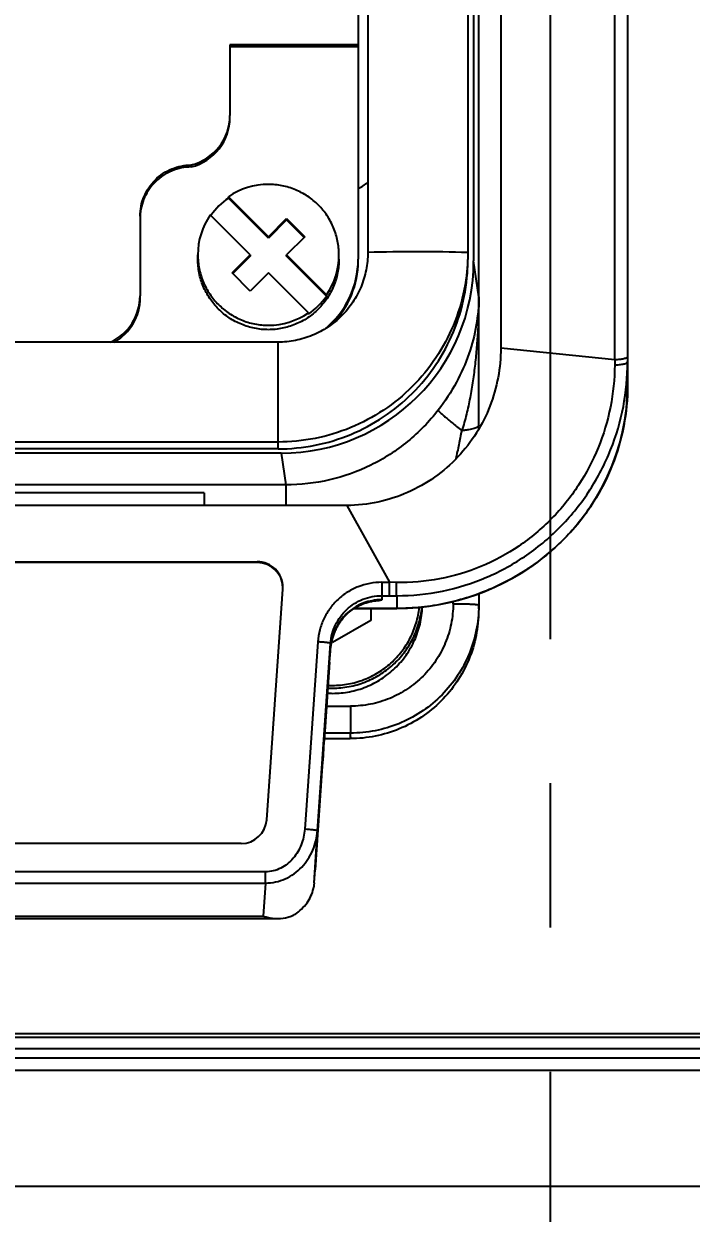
# Model space of a CAD drawing. Header units: millimetres. Extents: x 5828 to 6704, y 123 to 421.
# Drawn here: x 6371.9 to 6373.634, y 233.446 to 236.538 of the extents above; entities that cross this region are included whole.
import ezdxf

# ---------------------------------------------------------------- set-up
doc = ezdxf.new("R2010")
doc.units = ezdxf.units.MM
doc.linetypes.add('CENTER', pattern=[0.6, 0.375, -0.075, 0.075, -0.075])
for name, color, linetype in [('中心线', 7, 'Continuous'), ('外形图', 7, 'Continuous'), ('尺寸标注', 7, 'Continuous')]:
    doc.layers.add(name, color=color, linetype=linetype)
doc.styles.add('微软雅黑', font='msyh.ttc', dxfattribs={"height": 1.5})
doc.dimstyles.new('尺寸标注_1_15比例', dxfattribs={"dimtxt": 1.5, "dimasz": 1.25, "dimexe": 0.5, "dimexo": 0.4, "dimgap": 0.5, "dimtad": 1, "dimdec": 1, "dimlfac": 15, "dimdsep": 46, "dimtxsty": '微软雅黑', "dimcen": 0.09, "dimadec": 0, "dimazin": 0, "dimtp": 0.01, "dimtm": 0.01, "dimtfac": 1, "dimtdec": 1, "dimtofl": 0, "dimtmove": 0, "dimatfit": 3, "dimfxl": 1, "dimtolj": 1, "dimarcsym": 0})

# ---------------------------------------------------------------- blocks, each defined once
blk = doc.blocks.new('*D788')
at = {"layer": 'Defpoints', "color": 0}
for p in [(6369.761, 234.5313), (6376.7768, 234.5313), (6369.761, 227.9981)]:
    blk.add_point(p, dxfattribs=at)
at = {"layer": '尺寸标注', "color": 0, "lineweight": -2}
for p, q in [((6369.761, 234.1313), (6369.761, 227.4981)), ((6376.7768, 234.1313), (6376.7768, 227.4981)), ((6375.5268, 227.9981), (6371.011, 227.9981))]:
    blk.add_line(p, q, dxfattribs=at)
at = {"layer": '尺寸标注', "color": 0}
for points in [[(6371.011, 228.2065), (6371.011, 227.7898), (6369.761, 227.9981)], [(6375.5268, 227.7898), (6375.5268, 228.2065), (6376.7768, 227.9981)]]:
    blk.add_solid(points, dxfattribs=at)
at = {"layer": '尺寸标注', "color": 0, "insert": (6373.0487, 229.2777), "char_height": 1.5, "attachment_point": 5, "style": '微软雅黑'}
blk.add_mtext('\\A1;\\A1;105.3', dxfattribs=at)
blk = doc.blocks.new('*D801')
at = {"layer": 'Defpoints', "color": 0}
for p in [(6373.2689, 243.4269), (6383.1143, 243.4269), (6373.2689, 233.8175)]:
    blk.add_point(p, dxfattribs=at)
at = {"layer": '尺寸标注', "color": 0, "lineweight": -2}
for p, q in [((6373.6689, 243.4269), (6383.6143, 243.4269)), ((6383.1143, 235.0675), (6383.1143, 242.1769)), ((6373.6689, 233.8175), (6383.6143, 233.8175))]:
    blk.add_line(p, q, dxfattribs=at)
at = {"layer": '尺寸标注', "color": 0}
for points in [[(6383.3226, 242.1769), (6382.906, 242.1769), (6383.1143, 243.4269)], [(6382.906, 235.0675), (6383.3226, 235.0675), (6383.1143, 233.8175)]]:
    blk.add_solid(points, dxfattribs=at)
at = {"layer": '尺寸标注', "color": 0, "insert": (6381.8353, 238.6222), "char_height": 1.5, "attachment_point": 5, "rotation": 90, "style": '微软雅黑'}
blk.add_mtext('\\A1;\\A1;143.7', dxfattribs=at)

msp = doc.modelspace()

# ---------------------------------------------------------------- linework, layer by layer
at = {"layer": '中心线', "linetype": 'CENTER', "ltscale": 5}
msp.add_line((6373.2689, 231.9387), (6373.2689, 279.9387), dxfattribs=at)
at = {"layer": '外形图', "color": 7, "linetype": 'Continuous'}
for p, q in [((6372.7939, 241.1362), (6372.7939, 235.9434)), ((6373.0539, 241.1362), (6373.0539, 235.9256)), ((6372.7689, 241.0852), (6372.7689, 235.9257)), ((6373.0689, 238.413), (6373.0689, 235.9214)), ((6373.1394, 237.478), (6373.1394, 235.695)), ((6373.4356, 235.6646), (6373.4356, 237.478)), ((6373.4689, 237.4446), (6373.4689, 235.5979)), ((6373.0823, 235.4851), (6373.0823, 236.6757)), ((6372.7689, 236.4835), (6372.4356, 236.4835)), ((6372.4356, 236.4835), (6372.4356, 236.2996)), ((6372.7689, 236.4782), (6372.4356, 236.4782)), ((6372.3353, 236.1656), (6372.3353, 236.1708)), ((6372.4317, 236.0882), (6372.5356, 235.9844)), ((6372.4317, 236.0847), (6372.4317, 236.0882)), ((6372.5356, 235.981), (6372.4317, 236.0847)), ((6372.2023, 236.0377), (6372.2023, 235.831)), ((6372.4885, 235.9374), (6372.3846, 236.0411)), ((6372.3862, 236.0399), (6372.386, 236.0397)), ((6372.3862, 236.0399), (6372.386, 236.0396)), ((6372.5356, 235.9844), (6372.5827, 236.0315)), ((6372.5827, 236.028), (6372.5356, 235.981)), ((6372.5827, 236.0315), (6372.6299, 235.9844)), ((6372.5827, 236.0315), (6372.5827, 236.028)), ((6372.6281, 235.9827), (6372.5827, 236.028)), ((6372.5356, 235.9844), (6372.5356, 235.981)), ((6372.6299, 235.9844), (6372.5827, 235.9374)), ((6372.3523, 235.9259), (6372.3523, 235.9374)), ((6372.4413, 235.8903), (6372.4885, 235.9374)), ((6372.4885, 235.9374), (6372.4885, 235.9339)), ((6372.5827, 235.9374), (6372.6866, 235.8336)), ((6372.5827, 235.9339), (6372.5827, 235.9374)), ((6372.7189, 235.9259), (6372.7189, 235.9374)), ((6372.4885, 235.9339), (6372.4431, 235.8886)), ((6372.6866, 235.8301), (6372.5827, 235.9339)), ((6373.0823, 235.8283), (6373.0689, 235.9214)), ((6372.4885, 235.8432), (6372.4413, 235.8903)), ((6372.5356, 235.8903), (6372.4885, 235.8432)), ((6372.6395, 235.7865), (6372.5356, 235.8903)), ((6372.6866, 235.8336), (6372.6866, 235.8301)), ((6373.0823, 235.8285), (6373.0823, 235.8283)), ((6372.6395, 235.783), (6372.6395, 235.7865)), ((6372.5606, 235.7103), (6370.7106, 235.7103)), ((6372.5606, 235.4329), (6372.5606, 235.7103)), ((6373.4356, 235.6646), (6373.1394, 235.695)), ((6373.4356, 235.6646), (6373.4355, 235.6515)), ((6372.5606, 235.4507), (6370.7106, 235.4507)), ((6372.5691, 235.4221), (6370.7022, 235.4221)), ((6372.5606, 235.4329), (6370.7106, 235.4329)), ((6372.5691, 235.4221), (6372.5809, 235.3394)), ((6372.5809, 235.3394), (6370.6903, 235.3394)), ((6372.3689, 235.3183), (6370.9023, 235.3183)), ((6372.3689, 235.3183), (6372.3689, 235.286)), ((6372.5809, 235.3394), (6372.5809, 235.286)), ((6372.7394, 235.286), (6370.5318, 235.286)), ((6372.7394, 235.286), (6372.8505, 235.0862)), ((6370.7644, 235.1396), (6372.5068, 235.1396)), ((6372.5068, 235.1375), (6370.7644, 235.1375)), ((6372.5068, 235.1375), (6372.5068, 235.1396)), ((6372.5733, 235.0683), (6372.5735, 235.073)), ((6372.8302, 235.0863), (6372.8302, 235.0408)), ((6372.8684, 235.0857), (6372.8505, 235.0862)), ((6372.5313, 234.4692), (6372.5733, 235.0683)), ((6372.8302, 235.0513), (6372.8504, 235.0513)), ((6372.8504, 235.0513), (6372.8689, 235.0513)), ((6372.8689, 235.0513), (6372.8689, 235.0181)), ((6373.0823, 235.0565), (6373.0823, 235.0273)), ((6372.8689, 235.0181), (6372.7577, 235.0181)), ((6372.7577, 235.0181), (6372.8689, 235.0181)), ((6372.8016, 235.0181), (6372.8016, 234.9873)), ((6372.8062, 235.0368), (6372.8056, 235.0368)), ((6372.8509, 235.0181), (6372.8509, 235.0181)), ((6372.8689, 235.0181), (6372.8689, 235.0181)), ((6373.0156, 235.0306), (6373.0156, 235.0361)), ((6373.0823, 235.0272), (6373.0823, 235.0271)), ((6373.0823, 235.0271), (6373.0823, 235.0271)), ((6373.0823, 235.0271), (6373.0823, 235.0166)), ((6372.8016, 234.9873), (6372.7023, 234.93)), ((6372.664, 234.9315), (6372.6299, 234.4444)), ((6372.6631, 234.4404), (6372.6972, 234.9274)), ((6372.6969, 234.9122), (6372.6971, 234.9147)), ((6372.6971, 234.9147), (6372.6972, 234.9274)), ((6372.7023, 234.93), (6372.7002, 234.9313)), ((6372.6945, 234.8783), (6372.6966, 234.9076)), ((6372.6966, 234.9076), (6372.6968, 234.911)), ((6372.6968, 234.911), (6372.6969, 234.9122)), ((6372.6935, 234.8645), (6372.6919, 234.8397)), ((6372.6945, 234.8783), (6372.6935, 234.8645)), ((6372.6919, 234.8397), (6372.6899, 234.8132)), ((6372.6899, 234.8132), (6372.6883, 234.7885)), ((6372.6863, 234.762), (6372.6847, 234.7372)), ((6372.6883, 234.7885), (6372.6863, 234.762)), ((6372.6865, 234.7643), (6372.7489, 234.7643)), ((6372.7489, 234.7643), (6372.7489, 234.6942)), ((6372.6847, 234.7372), (6372.6827, 234.7107)), ((6372.6827, 234.7107), (6372.6811, 234.6859)), ((6372.6811, 234.6859), (6372.6791, 234.6595)), ((6372.6806, 234.6799), (6372.7483, 234.6799)), ((6372.7489, 234.6942), (6372.6816, 234.6942)), ((6372.7488, 234.6844), (6372.7483, 234.6799)), ((6372.7488, 234.6838), (6372.7489, 234.6942)), ((6372.6791, 234.6595), (6372.6775, 234.6347)), ((6372.6755, 234.6082), (6372.6739, 234.5834)), ((6372.6775, 234.6347), (6372.6755, 234.6082)), ((6372.6739, 234.5834), (6372.672, 234.5569)), ((6372.672, 234.5569), (6372.6703, 234.5321)), ((6372.6703, 234.5321), (6372.6684, 234.5057)), ((6372.6684, 234.5057), (6372.6667, 234.4809)), ((6372.6648, 234.4544), (6372.6631, 234.4296)), ((6372.6667, 234.4809), (6372.6648, 234.4544)), ((6372.6544, 234.3051), (6372.6631, 234.4404)), ((6372.6631, 234.4296), (6372.6612, 234.4031)), ((6372.4648, 234.4072), (6370.8064, 234.4072)), ((6372.6612, 234.4031), (6372.6595, 234.3783)), ((6372.6595, 234.3783), (6372.6576, 234.3519)), ((6372.5278, 234.3336), (6370.7434, 234.3336)), ((6372.5278, 234.3046), (6372.5278, 234.3336)), ((6372.6544, 234.3051), (6372.6567, 234.339)), ((6372.6576, 234.3519), (6372.6567, 234.339)), ((6370.7434, 234.3046), (6372.5278, 234.3046)), ((6372.5278, 234.3046), (6372.5222, 234.2184)), ((6370.71, 234.2124), (6372.5612, 234.2124)), ((6370.749, 234.2184), (6372.5222, 234.2184)), ((6370.4269, 233.9133), (6376.111, 233.9133)), ((6376.111, 233.9028), (6370.4269, 233.9028)), ((6376.1069, 233.8736), (6370.431, 233.8736)), ((6376.1105, 233.8491), (6370.4274, 233.8491)), ((6376.1105, 233.8175), (6370.4274, 233.8175)), ((6367.7689, 233.5164), (6378.7689, 233.5164))]:
    msp.add_line(p, q, dxfattribs=at)
for points in [[(6372.8689, 235.0181), (6372.8967, 235.0187), (6372.9252, 235.0207), (6372.953, 235.0239), (6372.9796, 235.0282), (6373.005, 235.0335), (6373.0295, 235.0396), (6373.0533, 235.0465), (6373.0768, 235.0544), (6373.1001, 235.0633), (6373.1234, 235.0733), (6373.1466, 235.0844), (6373.1696, 235.0967), (6373.1924, 235.1101), (6373.2149, 235.1247), (6373.237, 235.1405), (6373.2586, 235.1575), (6373.2797, 235.1757), (6373.3, 235.1951), (6373.3197, 235.2156), (6373.3385, 235.2374), (6373.3564, 235.2602), (6373.3733, 235.2842), (6373.3891, 235.3092), (6373.4037, 235.3352), (6373.417, 235.3621), (6373.4289, 235.3899), (6373.4394, 235.4184), (6373.4484, 235.4477), (6373.4558, 235.4775), (6373.4616, 235.5076), (6373.4657, 235.5381), (6373.4682, 235.5687), (6373.4689, 235.5979)], [(6372.6972, 234.9144), (6372.6975, 234.9164), (6372.6978, 234.9184), (6372.6981, 234.9204), (6372.6984, 234.9226), (6372.6989, 234.9249), (6372.6993, 234.9271), (6372.6998, 234.9295), (6372.7003, 234.9319), (6372.7009, 234.9343), (6372.7015, 234.9367), (6372.7021, 234.9392), (6372.7028, 234.9417), (6372.7036, 234.9442), (6372.7044, 234.9467), (6372.7052, 234.9493), (6372.7061, 234.9519), (6372.7071, 234.9544), (6372.7081, 234.957), (6372.7092, 234.9596), (6372.7103, 234.9622), (6372.7115, 234.9648), (6372.7128, 234.9675), (6372.7142, 234.9701), (6372.7156, 234.9727), (6372.7171, 234.9753), (6372.7187, 234.9779), (6372.7204, 234.9806), (6372.7221, 234.9832), (6372.724, 234.9859), (6372.726, 234.9885), (6372.728, 234.9912), (6372.7302, 234.9938), (6372.7325, 234.9964), (6372.735, 234.9991), (6372.7376, 235.0017), (6372.7403, 235.0044), (6372.7432, 235.007), (6372.7463, 235.0097), (6372.7495, 235.0123), (6372.7529, 235.0148), (6372.7564, 235.0173), (6372.7601, 235.0197), (6372.7639, 235.0219), (6372.7677, 235.0241), (6372.7716, 235.0261), (6372.7754, 235.0279), (6372.7791, 235.0295), (6372.7827, 235.0309), (6372.7861, 235.0321), (6372.7893, 235.0331), (6372.7922, 235.034), (6372.795, 235.0348), (6372.7974, 235.0354), (6372.7996, 235.0359), (6372.8013, 235.0362), (6372.8028, 235.0365), (6372.8039, 235.0367), (6372.8048, 235.0368), (6372.8054, 235.0369), (6372.8055, 235.0369)], [(6372.6968, 234.911), (6372.697, 234.9126), (6372.6972, 234.9144)]]:
    msp.add_lwpolyline(points, dxfattribs=at)
for centre, radius, start, end in [((6372.3027, 236.2997), 0.1329, 284.1976, 359.9703), ((6372.3027, 236.2945), 0.1329, 284.1976, 359.9703), ((6372.5356, 235.9369), 0.1835, 89.997, 124.4829), ((6372.7257, 236.1995), 0.1, 295.6293, 313.0954), ((6372.5354, 235.9337), 0.1832, 124.4854, 144.5608), ((6372.5352, 235.9374), 0.1829, 145.4342, 179.9969), ((6372.536, 235.9374), 0.1829, 325.4342, 359.9969), ((6372.9208, 231.4049), 4.5403, 89.96, 91.6008), ((6372.9271, 231.4049), 4.5402, 88.3993, 90.04), ((6372.536, 235.9257), 0.2329, 309.1782, 359.99), ((6372.5361, 235.9215), 0.2328, 315.2516, 359.993), ((6372.0691, 235.8311), 0.1331, 294.9319, 359.9807), ((6372.0692, 235.8258), 0.1331, 299.8134, 359.9843), ((6372.5358, 235.9341), 0.1832, 304.4852, 325.4363), ((6372.5356, 235.9378), 0.1835, 269.997, 304.4829), ((6372.5068, 235.0729), 0.0666, 0.0408, 90.0438), ((6372.5068, 235.0709), 0.0666, 1.9342, 90.0414), ((6372.8301, 234.9076), 0.1332, 100.7659, 175.9645), ((6372.8303, 234.907), 0.1338, 90.0117, 100.7873), ((6372.7669, 235.5631), 0.5277, 273.9836, 274.205), ((6372.7499, 235.0271), 0.3324, 358.2596, 359.9998), ((6372.7023, 235.0313), 0.2337, 266.7184, 269.9995), ((6372.7023, 235.0449), 0.2337, 266.9525, 269.9996), ((6372.7023, 235.0452), 0.227, 266.9758, 269.9996), ((6372.4649, 234.4739), 0.0666, 269.9608, 355.9532)]:
    msp.add_arc(centre, radius, start, end, dxfattribs=at)
msp.add_ellipse((6372.5689, 235.9216), major_axis=(0.4957, -0.0658), ratio=0.998869, start_param=-1.438769, end_param=0.131732, dxfattribs=at)
for points, knots in [([(6372.2023, 236.0377), (6372.2023, 236.0464), (6372.204, 236.0638), (6372.2116, 236.0889), (6372.224, 236.112), (6372.2406, 236.1323), (6372.2609, 236.149), (6372.284, 236.1614), (6372.3091, 236.169), (6372.3266, 236.1708), (6372.3353, 236.1708)], [0, 0, 0, 0, 0.124916, 0.249845, 0.374797, 0.499781, 0.624797, 0.749845, 0.874916, 1, 1, 1, 1]), ([(6372.3353, 236.1656), (6372.3268, 236.1656), (6372.3098, 236.1639), (6372.2853, 236.1566), (6372.2626, 236.1448), (6372.2425, 236.1289), (6372.2259, 236.1095), (6372.2132, 236.0872), (6372.205, 236.063), (6372.2027, 236.0461), (6372.2024, 236.0377)], [0, 0, 0, 0, 0.125081, 0.250151, 0.375198, 0.500215, 0.625199, 0.750153, 0.875082, 1, 1, 1, 1]), ([(6372.7189, 235.9374), (6372.7189, 235.9493), (6372.7166, 235.9733), (6372.7061, 236.0079), (6372.689, 236.0397), (6372.6661, 236.0677), (6372.6381, 236.0906), (6372.6062, 236.1076), (6372.5716, 236.1181), (6372.5476, 236.1205), (6372.5356, 236.1205)], [0, 0, 0, 0, 0.124916, 0.249845, 0.374797, 0.49978, 0.624797, 0.749845, 0.874916, 1, 1, 1, 1]), ([(6372.3523, 235.9374), (6372.3523, 235.9254), (6372.3546, 235.9014), (6372.3651, 235.8669), (6372.3822, 235.835), (6372.4051, 235.8071), (6372.4331, 235.7842), (6372.465, 235.7671), (6372.4996, 235.7566), (6372.5236, 235.7543), (6372.5356, 235.7543)], [0, 0, 0, 0, 0.124916, 0.249845, 0.374797, 0.49978, 0.624797, 0.749845, 0.874916, 1, 1, 1, 1]), ([(6372.7939, 235.9434), (6372.7939, 235.9281), (6372.7909, 235.8976), (6372.7776, 235.8536), (6372.7559, 235.8131), (6372.7267, 235.7775), (6372.6911, 235.7484), (6372.6505, 235.7267), (6372.6064, 235.7133), (6372.5758, 235.7103), (6372.5606, 235.7103)], [0, 0, 0, 0, 0.124916, 0.249845, 0.374797, 0.49978, 0.624797, 0.749845, 0.874916, 1, 1, 1, 1]), ([(6373.0539, 235.9434), (6373.0539, 235.9112), (6373.0476, 235.8466), (6373.0193, 235.7536), (6372.9734, 235.6679), (6372.9117, 235.5927), (6372.8364, 235.5311), (6372.7506, 235.4853), (6372.6575, 235.4571), (6372.5928, 235.4507), (6372.5606, 235.4507)], [0, 0, 0, 0, 0.124916, 0.249845, 0.374797, 0.49978, 0.624797, 0.749845, 0.874916, 1, 1, 1, 1]), ([(6372.5356, 235.7428), (6372.5236, 235.7428), (6372.4996, 235.7451), (6372.465, 235.7556), (6372.4331, 235.7726), (6372.4051, 235.7956), (6372.3822, 235.8235), (6372.3651, 235.8553), (6372.3546, 235.8899), (6372.3523, 235.9139), (6372.3523, 235.9259)], [0, 0, 0, 0, 0.125084, 0.250155, 0.375203, 0.50022, 0.625203, 0.750155, 0.875084, 1, 1, 1, 1]), ([(6372.7189, 235.9259), (6372.7189, 235.9139), (6372.7166, 235.8899), (6372.7061, 235.8553), (6372.689, 235.8235), (6372.6661, 235.7956), (6372.6381, 235.7726), (6372.6062, 235.7556), (6372.5716, 235.7451), (6372.5476, 235.7428), (6372.5356, 235.7428)], [0, 0, 0, 0, 0.124916, 0.249845, 0.374797, 0.49978, 0.624797, 0.749845, 0.874916, 1, 1, 1, 1]), ([(6372.5606, 235.4329), (6372.5928, 235.4329), (6372.6575, 235.4393), (6372.7506, 235.4675), (6372.8364, 235.5133), (6372.9117, 235.575), (6372.9734, 235.6501), (6373.0193, 235.7358), (6373.0476, 235.8288), (6373.0539, 235.8934), (6373.0539, 235.9256)], [0, 0, 0, 0, 0.125084, 0.250155, 0.375203, 0.50022, 0.625203, 0.750155, 0.875084, 1, 1, 1, 1]), ([(6373.0823, 235.8283), (6373.0821, 235.8035), (6373.0776, 235.7532), (6373.0582, 235.678), (6373.0251, 235.6034), (6372.9943, 235.5566), (6372.9767, 235.5337)], [0, 0, 0, 0, 0.233579, 0.474327, 0.72824, 1, 1, 1, 1]), ([(6373.0823, 235.8283), (6373.0822, 235.7991), (6373.0809, 235.7553), (6373.0769, 235.697), (6373.0728, 235.6532), (6373.0671, 235.6096), (6373.0599, 235.566), (6373.0523, 235.53), (6373.0447, 235.5015), (6373.0403, 235.4875), (6373.0378, 235.4805)], [0, 0, 0, 0, 0.248836, 0.373472, 0.498305, 0.623399, 0.748791, 0.874433, 0.937279, 1, 1, 1, 1]), ([(6373.1394, 235.695), (6373.1394, 235.6693), (6373.1346, 235.6177), (6373.1133, 235.5429), (6373.078, 235.4728), (6373.0294, 235.4099), (6372.9688, 235.3572), (6372.8983, 235.3172), (6372.8207, 235.2921), (6372.7665, 235.2862), (6372.7394, 235.286)], [0, 0, 0, 0, 0.121749, 0.243228, 0.366229, 0.490874, 0.616843, 0.743898, 0.871756, 1, 1, 1, 1]), ([(6372.8689, 235.0513), (6372.9089, 235.0513), (6372.989, 235.0594), (6373.1039, 235.0955), (6373.2089, 235.1535), (6373.3, 235.2308), (6373.3739, 235.3239), (6373.4283, 235.429), (6373.4615, 235.5421), (6373.4689, 235.6204), (6373.4689, 235.6594)], [0, 0, 0, 0, 0.126571, 0.252913, 0.378786, 0.504092, 0.628787, 0.752876, 0.876526, 1, 1, 1, 1]), ([(6373.4355, 235.6515), (6373.4375, 235.6515), (6373.4416, 235.6516), (6373.4477, 235.652), (6373.4536, 235.6527), (6373.4588, 235.6536), (6373.4626, 235.6547), (6373.4651, 235.6557), (6373.4672, 235.6567), (6373.4689, 235.6581), (6373.4689, 235.6594)], [0, 0, 0, 0, 0.171487, 0.347062, 0.517109, 0.67068, 0.797983, 0.850288, 0.894555, 1, 1, 1, 1]), ([(6373.4689, 235.6725), (6373.4689, 235.6722), (6373.4688, 235.6717), (6373.4683, 235.6709), (6373.4675, 235.6701), (6373.4658, 235.6691), (6373.463, 235.6679), (6373.4589, 235.6668), (6373.4539, 235.6659), (6373.4482, 235.6651), (6373.442, 235.6647), (6373.4378, 235.6646), (6373.4356, 235.6646)], [0, 0, 0, 0, 0.022251, 0.047711, 0.078506, 0.11571, 0.210556, 0.332014, 0.476869, 0.640394, 0.816879, 1, 1, 1, 1]), ([(6373.4355, 235.6515), (6373.4353, 235.6147), (6373.4277, 235.541), (6373.3958, 235.4347), (6373.344, 235.3362), (6373.2741, 235.2491), (6373.1881, 235.1772), (6373.0892, 235.1235), (6372.9811, 235.0911), (6372.9059, 235.085), (6372.8684, 235.0857)], [0, 0, 0, 0, 0.123981, 0.247983, 0.372152, 0.496817, 0.622149, 0.747774, 0.873602, 1, 1, 1, 1]), ([(6373.4689, 235.5979), (6373.4689, 235.5626), (6373.4622, 235.4917), (6373.4321, 235.3887), (6373.3822, 235.2914), (6373.3247, 235.2181), (6373.2695, 235.1655), (6373.223, 235.1292), (6373.172, 235.0969), (6373.0979, 235.0598), (6373.0172, 235.0338), (6372.9438, 235.0221), (6372.9011, 235.0187), (6372.8797, 235.0181), (6372.8689, 235.0181)], [0, 0, 0, 0, 0.114345, 0.229181, 0.346089, 0.466911, 0.529193, 0.592848, 0.65794, 0.724489, 0.861135, 0.930497, 0.965251, 1, 1, 1, 1]), ([(6372.9767, 235.5337), (6372.9535, 235.5037), (6372.9, 235.4488), (6372.8034, 235.3866), (6372.6951, 235.3482), (6372.6189, 235.3394), (6372.5809, 235.3394)], [0, 0, 0, 0, 0.249987, 0.499911, 0.749882, 1, 1, 1, 1]), ([(6372.9767, 235.5337), (6372.9768, 235.5335), (6372.9772, 235.5328), (6372.978, 235.5318), (6372.9793, 235.5303), (6372.9811, 235.5285), (6372.9833, 235.5264), (6372.9873, 235.5226), (6372.9936, 235.5171), (6373.0025, 235.5095), (6373.0131, 235.5006), (6373.025, 235.4908), (6373.0335, 235.484), (6373.0378, 235.4805)], [0, 0, 0, 0, 0.010085, 0.026688, 0.050288, 0.081228, 0.119815, 0.166338, 0.282922, 0.428483, 0.599985, 0.792795, 1, 1, 1, 1]), ([(6373.0378, 235.4805), (6373.0354, 235.4682), (6373.0303, 235.4437), (6373.0252, 235.4191), (6373.0227, 235.4068)], [0, 0, 0, 0, 0.498571, 1, 1, 1, 1]), ([(6373.0823, 235.4945), (6373.0823, 235.4941), (6373.0821, 235.4933), (6373.0815, 235.4921), (6373.0805, 235.491), (6373.0785, 235.4894), (6373.075, 235.4876), (6373.0697, 235.4857), (6373.0632, 235.484), (6373.0555, 235.4825), (6373.047, 235.4813), (6373.041, 235.4808), (6373.0378, 235.4805)], [0, 0, 0, 0, 0.023863, 0.050235, 0.080931, 0.117107, 0.207854, 0.323652, 0.463731, 0.625307, 0.805391, 1, 1, 1, 1]), ([(6372.8302, 235.0862), (6372.8095, 235.0864), (6372.778, 235.0803), (6372.7408, 235.0615), (6372.7159, 235.0423), (6372.695, 235.0189), (6372.6789, 234.9919), (6372.6681, 234.9625), (6372.6647, 234.9418), (6372.664, 234.9315)], [0, 0, 0, 0, 0.249301, 0.374489, 0.499649, 0.624777, 0.749874, 0.874947, 1, 1, 1, 1]), ([(6372.8504, 235.0513), (6372.8504, 235.0549), (6372.8504, 235.0623), (6372.8504, 235.0739), (6372.8504, 235.0819), (6372.8505, 235.0862)], [0, 0, 0, 0, 0.313339, 0.632349, 1, 1, 1, 1]), ([(6372.8689, 235.0513), (6372.8689, 235.0514), (6372.8689, 235.0517), (6372.8688, 235.0522), (6372.8688, 235.0531), (6372.8687, 235.0549), (6372.8687, 235.0579), (6372.8686, 235.0623), (6372.8685, 235.0677), (6372.8685, 235.0735), (6372.8685, 235.0796), (6372.8684, 235.0837), (6372.8684, 235.0857)], [0, 0, 0, 0, 0.008417, 0.025035, 0.050352, 0.084843, 0.181789, 0.312335, 0.470323, 0.64501, 0.824887, 1, 1, 1, 1]), ([(6372.6972, 234.9274), (6372.6978, 234.9357), (6372.7005, 234.9522), (6372.7092, 234.9758), (6372.7221, 234.9973), (6372.7388, 235.0161), (6372.7587, 235.0314), (6372.7811, 235.0427), (6372.8052, 235.0497), (6372.8219, 235.0513), (6372.8302, 235.0513)], [0, 0, 0, 0, 0.124915, 0.249845, 0.374801, 0.499787, 0.624805, 0.749851, 0.87492, 1, 1, 1, 1]), ([(6372.8302, 235.0408), (6372.8302, 235.0406), (6372.8299, 235.0403), (6372.8293, 235.04), (6372.8283, 235.0396), (6372.8265, 235.0391), (6372.8238, 235.0386), (6372.8204, 235.0382), (6372.8145, 235.0375), (6372.8097, 235.0371), (6372.8062, 235.0368)], [0, 0, 0, 0, 0.026683, 0.049057, 0.078503, 0.159449, 0.270153, 0.410328, 0.579325, 1, 1, 1, 1]), ([(6372.7023, 234.7976), (6372.7172, 234.7976), (6372.747, 234.8004), (6372.7901, 234.8132), (6372.8299, 234.8339), (6372.8651, 234.8617), (6372.8944, 234.8958), (6372.9166, 234.9348), (6372.9309, 234.9773), (6372.9349, 235.007), (6372.9354, 235.0219)], [0, 0, 0, 0, 0.125082, 0.250152, 0.375199, 0.500216, 0.625201, 0.750155, 0.875085, 1, 1, 1, 1]), ([(6372.7023, 234.8112), (6372.7166, 234.8112), (6372.7453, 234.8138), (6372.7868, 234.8256), (6372.8255, 234.8448), (6372.86, 234.8707), (6372.8892, 234.9025), (6372.912, 234.9391), (6372.9277, 234.9792), (6372.9331, 235.0075), (6372.9345, 235.0217)], [0, 0, 0, 0, 0.125079, 0.250146, 0.375192, 0.50021, 0.625197, 0.750154, 0.875085, 1, 1, 1, 1]), ([(6372.7023, 234.8182), (6372.7161, 234.8182), (6372.7438, 234.8207), (6372.784, 234.832), (6372.8214, 234.8505), (6372.8548, 234.8754), (6372.8831, 234.906), (6372.9054, 234.9413), (6372.9208, 234.9799), (6372.9263, 235.0072), (6372.9277, 235.021)], [0, 0, 0, 0, 0.125078, 0.250145, 0.375191, 0.500209, 0.625197, 0.750154, 0.875085, 1, 1, 1, 1]), ([(6373.0816, 235.0128), (6373.0816, 234.991), (6373.0773, 234.9474), (6373.0582, 234.8846), (6373.0272, 234.8266), (6372.9855, 234.7759), (6372.9346, 234.7342), (6372.8766, 234.7032), (6372.8137, 234.6842), (6372.7701, 234.6799), (6372.7483, 234.6799)], [0, 0, 0, 0, 0.124916, 0.249845, 0.374797, 0.49978, 0.624797, 0.749845, 0.874916, 1, 1, 1, 1]), ([(6373.0156, 235.0306), (6373.0156, 235.0132), (6373.0122, 234.9783), (6372.9969, 234.928), (6372.9721, 234.8817), (6372.9387, 234.8411), (6372.898, 234.8077), (6372.8516, 234.783), (6372.8013, 234.7677), (6372.7664, 234.7643), (6372.7489, 234.7643)], [0, 0, 0, 0, 0.124915, 0.249844, 0.374797, 0.49978, 0.624797, 0.749845, 0.874917, 1, 1, 1, 1]), ([(6373.0821, 235.017), (6373.0815, 234.9957), (6373.076, 234.9531), (6373.0558, 234.8919), (6373.0242, 234.8358), (6372.9825, 234.7867), (6372.9321, 234.7465), (6372.8749, 234.7167), (6372.8131, 234.6984), (6372.7703, 234.6942), (6372.7489, 234.6942)], [0, 0, 0, 0, 0.124917, 0.249846, 0.374799, 0.499784, 0.624801, 0.749848, 0.874918, 1, 1, 1, 1]), ([(6373.0156, 235.0306), (6373.0199, 235.0306), (6373.0283, 235.0306), (6373.0404, 235.0304), (6373.0517, 235.0301), (6373.0603, 235.0297), (6373.0664, 235.0294), (6373.0703, 235.0291), (6373.0737, 235.0288), (6373.0766, 235.0285), (6373.0788, 235.0282), (6373.0805, 235.0279), (6373.0816, 235.0276), (6373.0821, 235.0274), (6373.0822, 235.0273), (6373.0823, 235.0272)], [0, 0, 0, 0, 0.191561, 0.375993, 0.546441, 0.696572, 0.762247, 0.820831, 0.871789, 0.91466, 0.949074, 0.974765, 0.991652, 0.996825, 1, 1, 1, 1]), ([(6372.6972, 234.9274), (6372.6972, 234.9275), (6372.697, 234.9277), (6372.6965, 234.9278), (6372.6957, 234.928), (6372.6946, 234.9283), (6372.6932, 234.9285), (6372.6908, 234.9289), (6372.6872, 234.9294), (6372.6822, 234.9299), (6372.6765, 234.9305), (6372.6704, 234.931), (6372.6661, 234.9313), (6372.664, 234.9315)], [0, 0, 0, 0, 0.007216, 0.022686, 0.047178, 0.080642, 0.122824, 0.173349, 0.297476, 0.448341, 0.620193, 0.806455, 1, 1, 1, 1]), ([(6372.6299, 234.4444), (6372.6289, 234.4307), (6372.6229, 234.4035), (6372.6052, 234.3732), (6372.5854, 234.354), (6372.568, 234.3426), (6372.5485, 234.3353), (6372.5347, 234.3336), (6372.5278, 234.3336)], [0, 0, 0, 0, 0.249677, 0.49921, 0.624421, 0.749629, 0.874818, 1, 1, 1, 1]), ([(6372.5278, 234.3046), (6372.5366, 234.3046), (6372.5544, 234.3064), (6372.5797, 234.3147), (6372.6028, 234.3279), (6372.6227, 234.3454), (6372.6391, 234.3661), (6372.6515, 234.3894), (6372.6598, 234.4143), (6372.6625, 234.4317), (6372.6631, 234.4404)], [0, 0, 0, 0, 0.125913, 0.25164, 0.377085, 0.502189, 0.626971, 0.751482, 0.875795, 1, 1, 1, 1]), ([(6372.6631, 234.4404), (6372.6631, 234.4405), (6372.6629, 234.4406), (6372.6624, 234.4408), (6372.6616, 234.441), (6372.6605, 234.4412), (6372.6591, 234.4415), (6372.6567, 234.4419), (6372.6531, 234.4423), (6372.6481, 234.4429), (6372.6424, 234.4434), (6372.6363, 234.444), (6372.632, 234.4443), (6372.6299, 234.4444)], [0, 0, 0, 0, 0.007216, 0.022686, 0.047178, 0.080642, 0.122824, 0.173349, 0.297476, 0.448341, 0.620193, 0.806455, 1, 1, 1, 1]), ([(6372.6544, 234.3051), (6372.6543, 234.3043), (6372.6542, 234.3026), (6372.6539, 234.3001), (6372.6537, 234.2975), (6372.6535, 234.2958), (6372.6534, 234.295)], [0, 0, 0, 0, 0.250003, 0.499992, 0.750007, 1, 1, 1, 1]), ([(6372.6092, 234.2266), (6372.6208, 234.2349), (6372.6408, 234.2551), (6372.6514, 234.2818), (6372.6534, 234.295)], [0, 0, 0, 0, 0.516036, 1, 1, 1, 1]), ([(6372.5222, 234.2184), (6372.5255, 234.2174), (6372.5382, 234.2141), (6372.5514, 234.2124), (6372.5612, 234.2124)], [0, 0, 0, 0, 0.256174, 1, 1, 1, 1]), ([(6372.5612, 234.2124), (6372.5695, 234.2124), (6372.5823, 234.2138), (6372.5982, 234.2197), (6372.6057, 234.224), (6372.6092, 234.2266)], [0, 0, 0, 0, 0.493279, 0.742824, 1, 1, 1, 1])]:
    msp.add_open_spline(points, degree=3, knots=knots, dxfattribs=at)
msp.add_open_spline([(6372.8302, 235.0862), (6372.837, 235.0863), (6372.8437, 235.0862), (6372.8505, 235.0862)], degree=3, dxfattribs=at)

# ---------------------------------------------------------------- dimensions: what is measured, and where the dimension line sits
at = {"layer": '尺寸标注'}
dim = msp.add_linear_dim(base=(6383.1143, 243.4269), p1=(6373.2689, 233.8175), p2=(6373.2689, 243.4269), angle=90, text='\\A1;143.7', dimstyle='尺寸标注_1_15比例', override={"dimtxsty": '微软雅黑'}, dxfattribs=at)
dim.commit()
dim.dimension.update_dxf_attribs({"geometry": '*D801', "text_midpoint": (6381.8353, 238.6222)})
dim = msp.add_linear_dim(base=(6369.761, 227.9981), p1=(6376.7768, 234.5313), p2=(6369.761, 234.5313), text='\\A1;105.3', dimstyle='尺寸标注_1_15比例', override={"dimtxsty": '微软雅黑'}, dxfattribs=at)
dim.commit()
dim.dimension.update_dxf_attribs({"geometry": '*D788', "text_midpoint": (6373.0487, 227.9981), "dimtype": 160})

doc.saveas('drawing.dxf')
